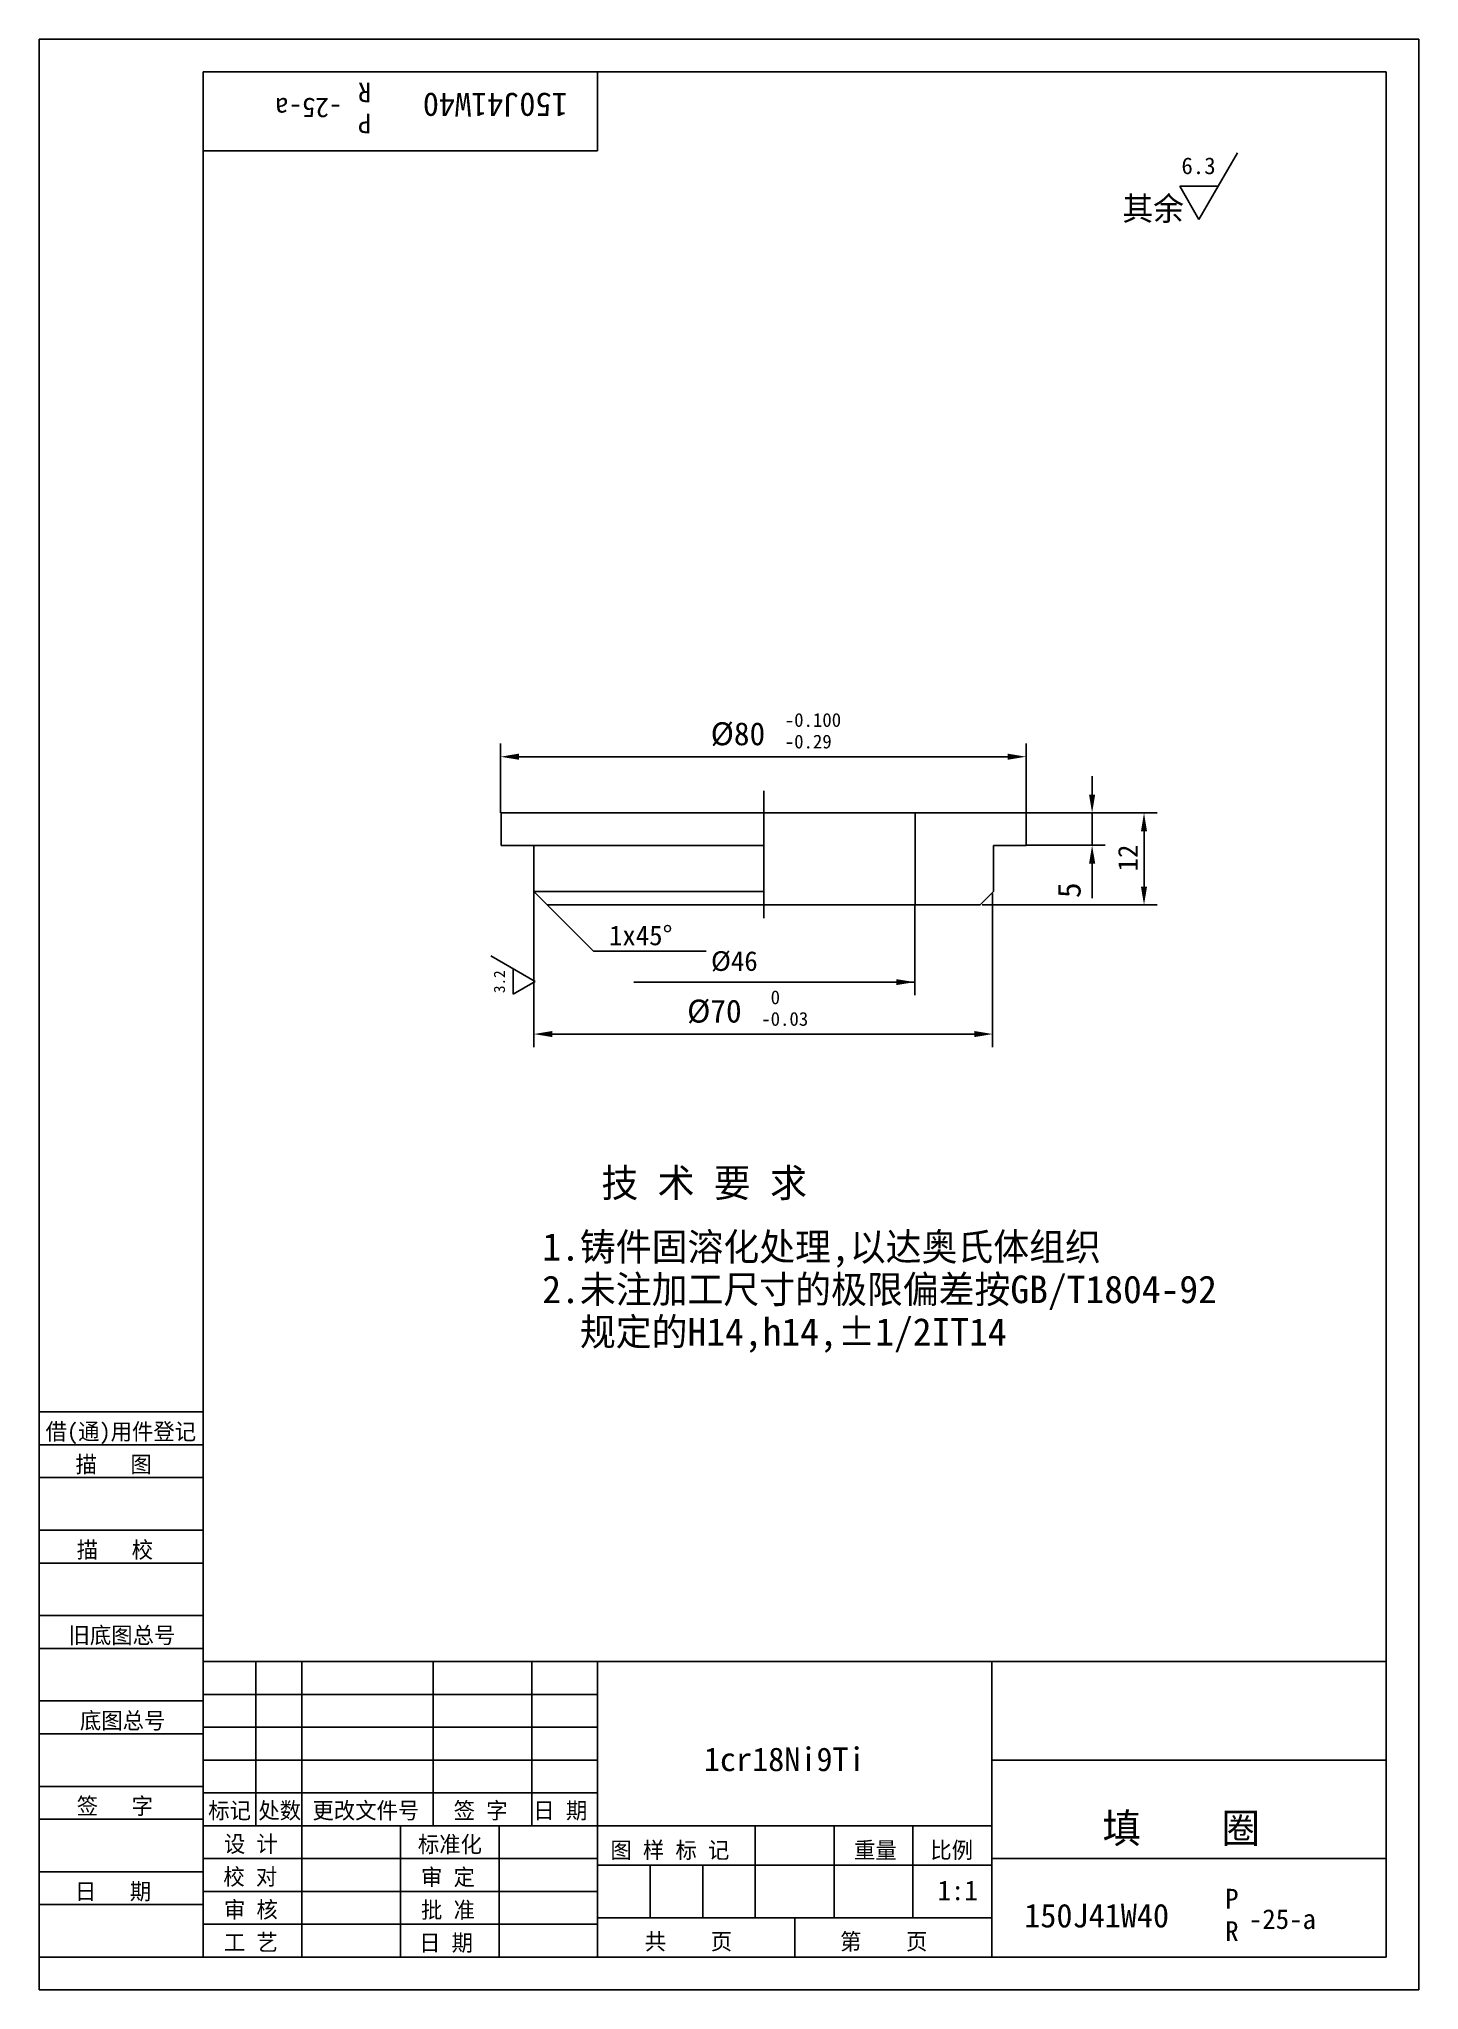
# Model space of a CAD drawing. Header units: metres. Extents: x 0 to 210, y 0 to 297.
import ezdxf

# ---------------------------------------------------------------- set-up
doc = ezdxf.new("R2010")
doc.units = ezdxf.units.M
for name, color, linetype in [('C', 6, 'Continuous'), ('D', 1, 'Continuous'), ('FL', 5, 'Continuous'), ('T', 7, 'Continuous'), ('TL', 4, 'Continuous')]:
    doc.layers.add(name, color=color, linetype=linetype)

# ---------------------------------------------------------------- blocks, each defined once
blk = doc.blocks.new('TUKUN4')
at = {"layer": 'FL'}
for p, q in [((0, 297), (0, 0)), ((210, 297), (0, 297)), ((210, 0), (210, 297)), ((0, 78), (25, 78)), ((0, 70), (25, 70)), ((0, 65), (25, 65)), ((0, 57), (25, 57)), ((0, 52), (25, 52)), ((33, 25), (33, 50)), ((40, 5), (40, 50)), ((60, 25), (60, 50)), ((75, 25), (75, 50)), ((25, 45), (85, 45)), ((0, 44), (25, 44)), ((0, 39), (25, 39)), ((25, 40), (85, 40)), ((25, 35), (85, 35)), ((0, 31), (25, 31)), ((25, 30), (85, 30)), ((0, 26), (25, 26)), ((70, 5), (70, 25)), ((0, 18), (25, 18)), ((25, 20), (85, 20)), ((25, 15), (85, 15)), ((0, 13), (25, 13)), ((25, 10), (85, 10)), ((0, 0), (210, 0))]:
    blk.add_line(p, q, dxfattribs=at)
at = {"layer": 'TL'}
for p, q in [((25, 5), (25, 292)), ((205, 292), (25, 292)), ((85, 292), (85, 280)), ((205, 5), (205, 292)), ((85, 280), (25, 280)), ((0, 88), (25, 88)), ((0, 83), (25, 83)), ((205, 50), (25, 50)), ((85, 5), (85, 50)), ((145, 5), (145, 50)), ((205, 35), (145, 35)), ((145, 25), (25, 25)), ((55, 5), (55, 25)), ((109, 11), (109, 25)), ((121, 11), (121, 25)), ((133, 11), (133, 25)), ((85, 19), (145, 19)), ((93, 11), (93, 19)), ((101, 11), (101, 19)), ((205, 20), (145, 20)), ((145, 11), (85, 11)), ((115, 5), (115, 11)), ((0, 5), (205, 5))]:
    blk.add_line(p, q, dxfattribs=at)
at = {"layer": 'T'}
for s, p in [('借(通)用件登记', (1, 83.76)), ('描   图', (5.56, 78.76)), ('描   校', (5.74, 65.76)), ('旧底图总号', (4.49, 52.76)), ('底图总号', (6.22, 39.76)), ('签   字', (5.74, 26.76)), ('标记', (25.75, 26.07)), ('处数', (33.38, 26.07)), ('更改文件号', (41.61, 26.07)), ('签 字', (63.1, 26.07)), ('日 期', (75.23, 26.07)), ('设 计', (28.14, 20.99)), ('标准化', (57.65, 20.93)), ('图 样 标 记', (86.95, 20.04)), ('重量', (124.03, 20.04)), ('比例', (135.64, 20.04)), ('校 对', (28.05, 15.99)), ('审 定', (58.13, 15.93)), ('日   期', (5.45, 13.76)), ('审 核', (28.14, 10.99)), ('批 准', (58.13, 10.93)), ('共    页', (92.18, 6.13)), ('第    页', (121.9, 6.13)), ('工 艺', (28.14, 5.99)), ('日 期', (57.84, 5.93))]:
    blk.add_text(s, height=2.5, dxfattribs=at).set_placement(p)

msp = doc.modelspace()

# ---------------------------------------------------------------- linework, layer by layer
at = {"layer": 'C'}
msp.add_line((110.31, 182.53), (110.31, 163.15), dxfattribs=at)
at = {"layer": 'D'}
for p, q in [((182.38, 279.65), (176.52, 269.51)), ((173.6, 274.58), (179.45, 274.58)), ((176.52, 269.51), (173.6, 274.58)), ((70.22, 179.21), (70.22, 189.74)), ((73.02, 187.74), (147.4, 187.74)), ((150.2, 179.21), (150.2, 189.74)), ((160.26, 181.98), (160.26, 184.78)), ((150.25, 179.18), (162.26, 179.18)), ((160.26, 179.18), (160.26, 174.26)), ((162.26, 179.18), (170.16, 179.18)), ((168.16, 176.38), (168.16, 167.97)), ((150.25, 174.26), (162.26, 174.26)), ((160.26, 171.46), (160.26, 168.66)), ((75.3, 167.15), (75.3, 143.52)), ((145.12, 166.94), (145.12, 143.52)), ((160.26, 168.66), (160.26, 166.23)), ((77.31, 165.21), (84.38, 158.14)), ((133.27, 165.28), (133.27, 151.43)), ((143.51, 165.17), (170.16, 165.17)), ((68.75, 157.45), (75.51, 153.54)), ((84.38, 158.14), (101.53, 158.14)), ((72.13, 151.59), (72.13, 155.5)), ((75.51, 153.54), (72.13, 151.59)), ((90.53, 153.43), (133.27, 153.43)), ((142.32, 145.52), (78.1, 145.52))]:
    msp.add_line(p, q, dxfattribs=at)
for points in [[(73.02, 188.21), (73.02, 187.28), (70.22, 187.74)], [(147.4, 188.21), (147.4, 187.28), (150.2, 187.74)], [(159.79, 181.98), (160.73, 181.98), (160.26, 179.18)], [(167.69, 176.38), (168.62, 176.38), (168.16, 179.18)], [(159.79, 171.46), (160.73, 171.46), (160.26, 174.26)], [(167.69, 167.97), (168.62, 167.97), (168.16, 165.17)], [(130.47, 153.88), (133.27, 153.43), (130.47, 152.98)], [(78.1, 145.99), (78.1, 145.06), (75.3, 145.52)], [(142.32, 145.99), (142.32, 145.06), (145.12, 145.52)]]:
    msp.add_solid(points, dxfattribs=at)
at = {"layer": 'TL'}
for p, q in [((70.31, 179.21), (110.31, 179.21)), ((70.31, 174.21), (70.31, 179.21)), ((133.31, 179.21), (110.23, 179.21)), ((150.23, 179.21), (133.31, 179.21)), ((133.31, 179.09), (133.31, 165.14)), ((150.23, 174.21), (150.23, 179.21)), ((75.31, 174.21), (70.31, 174.21)), ((75.31, 174.21), (110.27, 174.21)), ((75.31, 167.21), (75.31, 174.21)), ((145.23, 167.21), (145.23, 174.21)), ((145.23, 174.21), (150.23, 174.21)), ((75.31, 167.21), (110.27, 167.21)), ((77.31, 165.21), (75.31, 167.21)), ((143.23, 165.21), (145.23, 167.21)), ((110.31, 165.21), (77.31, 165.21)), ((110.23, 165.21), (133.31, 165.21)), ((133.31, 165.21), (143.23, 165.21))]:
    msp.add_line(p, q, dxfattribs=at)

# ---------------------------------------------------------------- block references
at = {"layer": 'D'}
msp.add_blockref('TUKUN4', (0, 0), dxfattribs=at)

# ---------------------------------------------------------------- texts
for s, height, rotation, p in [('R', 3, 180, (50.57, 290.38)), ('150J41W40', 3.6, 180, (80.45, 288.8)), ('-25-a', 3, 180, (46.16, 288.02)), ('P', 3, 180, (50.57, 285.65)), ('12', 3, 90, (167.19, 170.28)), ('5', 3.5, 90, (158.51, 166.23)), ('3.2', 1.7, 90, (70.9, 151.76))]:
    msp.add_text(s, height=height, rotation=rotation, dxfattribs=at).set_placement(p)
for s, height, p in [('6.3', 2.55, (173.85, 276.43)), ('其余', 3.6, (164.87, 269.39)), ('%%C80', 3.5, (102.21, 189.49)), ('-0.100', 2.1, (113.49, 192.29)), ('-0.29', 2.1, (113.49, 189)), ('1x45%%d', 3, (86.73, 159.04)), ('%%c46', 3, (102.26, 155.14)), (' 0', 2.1, (109.91, 150.07)), ('%%c70', 3.5, (98.63, 147.27)), ('-0.03', 2.1, (109.91, 146.78)), ('技 术 要 求', 4.32, (85.58, 120.71)), ('1.铸件固溶化处理,以达奥氏体组织', 4.2, (76.59, 111.03)), ('2.未注加工尺寸的极限偏差按GB/T1804-92', 4.2, (76.59, 104.56)), ('  规定的H14,h14,%%P1/2IT14', 4.2, (76.59, 98.09)), ('1cr18Ni9Ti', 3.6, (101.17, 33.32)), ('填    圈', 4.5, (161.85, 22.38)), ('1:1', 3, (136.74, 13.66)), ('P', 3, (180.51, 12.4)), ('150J41W40', 3.6, (149.93, 9.52)), ('-25-a', 3, (184.12, 9.29)), ('R', 3, (180.51, 7.46))]:
    msp.add_text(s, height=height, dxfattribs=at).set_placement(p)

doc.saveas('drawing.dxf')
